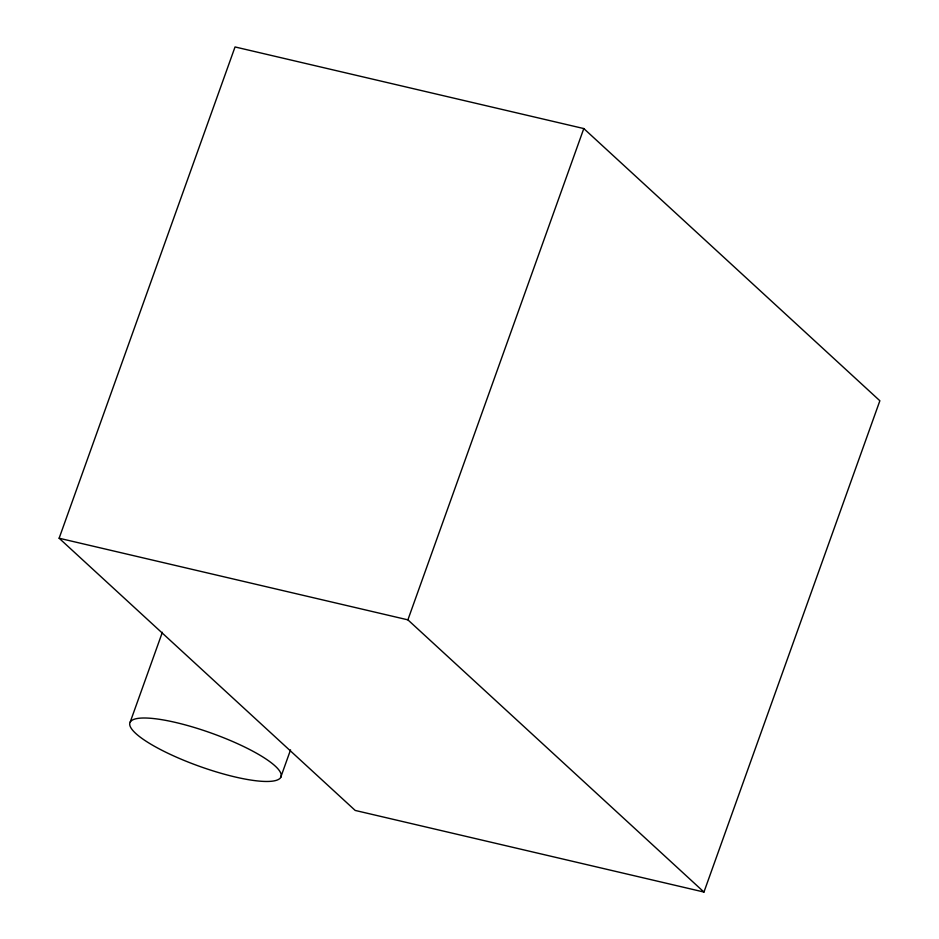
<?xml version="1.0" encoding="UTF-8"?>
<svg xmlns="http://www.w3.org/2000/svg" width="939" height="939" viewBox="0 0 939 939"><rect width="100%" height="100%" fill="white"/><g stroke="black" fill="none" stroke-linecap="round" stroke-linejoin="round"><path stroke-width="1.41" d="M59.134 538.235L235.043 46.95L583.8 128.561L879.866 400.765L703.957 892.05L355.2 810.439L59.134 538.235L407.89 619.846L703.957 892.05M130.239 721.985L162.365 632.287M280.667 777.48A80.238 17.641 19.7 0 0 175.851 722.514A80.238 17.641 19.7 0 0 159.853 749.205A80.238 17.641 19.7 0 0 280.667 777.48L290.55 749.885M407.89 619.846L583.8 128.561"/></g></svg>
